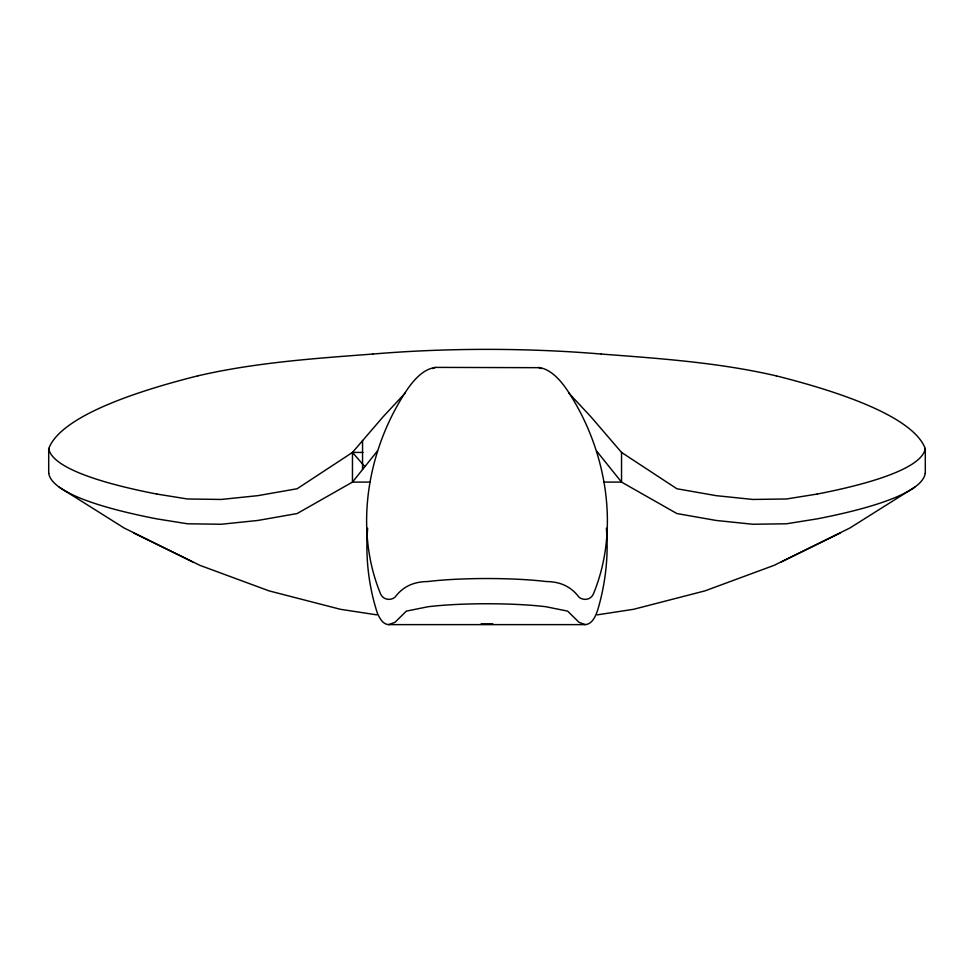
<?xml version="1.0" encoding="UTF-8"?>
<svg xmlns="http://www.w3.org/2000/svg" width="974" height="974" viewBox="0 0 974 974"><rect width="100%" height="100%" fill="white"/><g stroke="black" fill="none" stroke-linecap="round" stroke-linejoin="round"><path stroke-width="1.46" d="M367.661 528.212C365.262 556.824 368.537 586.007 377.425 613.328C379.726 618.088 382.624 624.395 388.723 624.626L585.277 624.626C592.496 624.054 595.577 616.043 597.659 610.126C605.548 583.682 608.738 555.728 606.339 528.212M435.39 367.393L434.209 367.685A3317.663 264.563 90 0 0 406.195 391.049C367.673 449.343 353.452 528.809 380.797 594.42C383.464 599.789 390.367 600.873 394.908 597.281C403.212 586.287 413.755 581.697 427.963 581.527A83.119 10.117 0 0 1 546.049 581.527C560.257 581.697 570.788 586.287 579.092 597.281C583.633 600.873 590.536 599.789 593.203 594.42C620.548 528.809 606.327 449.343 567.805 391.049A3317.663 264.563 90 0 0 539.791 367.685L435.39 367.393L432.639 368.562M48.785 473.315A553.354 79.442 0 0 0 156.851 518.886L187.458 523.781L221.195 524.255L257.842 520.457L297.119 513.554L352.466 482.093L377.401 451.035M156.911 494.074L187.458 498.98L221.195 499.455L257.842 495.656L297.119 488.753L352.466 452.423L383.026 416.86L405.318 392.936M914.708 487.207L849.9 527.993L774.184 565.31L704.993 590.865L633.575 609.298L597.123 614.874M781.282 561.961L840.44 532.912M197.795 375.854C255.2 362.535 314.176 358.493 372.786 354.049M388.723 624.626L394.981 622.313L406.365 611.124L427.963 606.753A83.119 10.117 0 0 1 546.049 606.753L567.635 611.124L579.019 622.313L585.277 624.626M817.089 494.074L786.542 498.98L752.805 499.455L716.158 495.656L676.881 488.753L621.534 452.423L590.975 416.86L568.682 392.936M492.893 623.871L481.107 623.871M370.4 482.093L352.466 482.093L352.466 452.423L362.925 452.423M603.6 482.093L621.534 482.093L676.881 513.554L716.158 520.457L752.805 524.255L786.542 523.781L817.089 518.874A553.354 79.442 0 0 0 925.215 473.315M601.214 354.049C659.824 358.493 718.8 362.535 776.205 375.854M376.877 614.874L340.425 609.298L269.007 590.865L199.816 565.31L124.1 527.993L59.292 487.207M541.361 368.562L538.598 367.405M133.56 532.912L192.718 561.961M352.466 452.423L364.763 466.558M596.599 451.035L621.534 482.093L621.534 452.423M925.3 448.515L925.3 473.315M362.547 440.443L362.547 469.444M48.7 448.515L48.7 473.315M776.254 375.854A1145.923 164.509 0 0 1 925.215 448.515A553.354 79.442 0 0 1 817.149 494.074M156.851 494.074A553.354 79.442 0 0 1 48.785 448.515A1145.923 164.509 0 0 1 197.746 375.854M372.786 354.049A325.925 73.805 0 0 1 601.214 354.049"/></g></svg>
